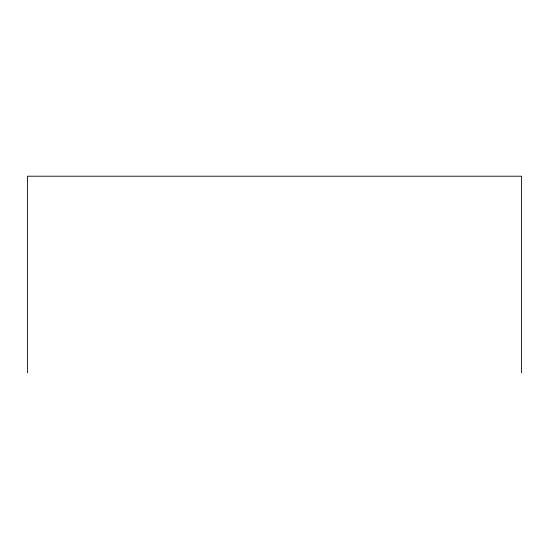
<?xml version="1.0" encoding="UTF-8"?>
<svg xmlns="http://www.w3.org/2000/svg" width="549" height="549" viewBox="0 0 549 549"><rect width="100%" height="100%" fill="white"/><g stroke="black" fill="none" stroke-linecap="round" stroke-linejoin="round"><path stroke-width="0.82" d="M521.55 372.785L521.55 176.215L27.45 176.215L27.45 372.785"/></g></svg>
